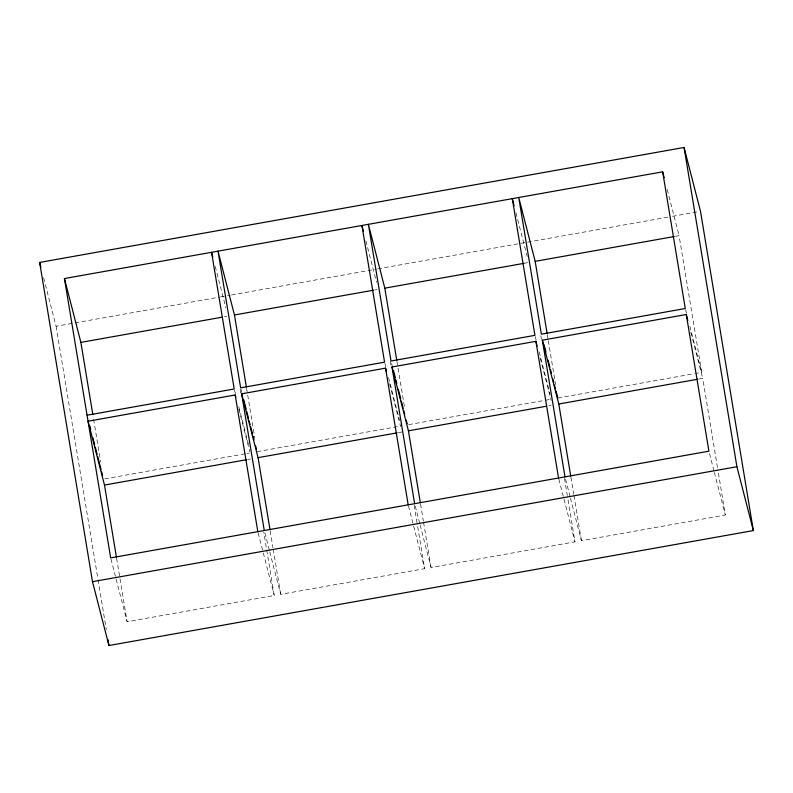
<?xml version="1.0" encoding="UTF-8"?>
<svg xmlns="http://www.w3.org/2000/svg" width="793" height="793" viewBox="0 0 793 793"><rect width="100%" height="100%" fill="white"/><g stroke="black" fill="none" stroke-linecap="round" stroke-linejoin="round"><path stroke-width="0.59" stroke-dasharray="3.96 2.97" d="M43.605 277.798L56.085 326.27L219.324 297.147M220.543 296.929L230.287 295.194M231.506 294.976L376.467 269.114M377.686 268.896L526.294 242.38M527.514 242.162L667.607 217.173M672.474 216.301L699.277 211.523M224.36 316.794L226.798 316.357M374.712 289.97L377.151 289.534M523.856 263.365L528.733 262.493M675.438 236.314L679.095 235.67L701.726 372.353L695.63 373.444M104.716 478.863L245.771 453.695M246.99 453.477L249.428 453.041M257.081 451.673L401 426M408.663 424.632L544.048 400.485M545.267 400.267L550.144 399.394M557.806 398.027L694.41 373.662M247.981 459.464L250.41 459.028M398.334 432.641L401.992 431.987M548.697 405.818L551.135 405.382M699.059 378.995L702.717 378.34L717.665 468.653M116.165 579.187L127.118 621.752L274.259 595.503L263.752 532.034M269.749 551.789L280.702 594.354L424.622 568.67L417.544 525.957M420.102 524.966L431.065 567.52L574.984 541.847L567.51 496.696M570.464 498.143L581.428 540.697L725.347 515.024L717.873 469.872M667.22 189.557L679.095 235.67M685.588 309.696L686.5 313.245M689.851 326.25L701.726 372.353M690.842 332.237L702.717 378.34M709.517 453.546L714.077 471.28M714.384 472.469L725.347 515.024M515.946 212.841L527.216 256.575M535.225 336.519L536.147 340.068M539.19 351.884L550.144 394.448M540.182 357.871L551.135 400.435M565.597 479.23L570.167 496.963M558.847 479.19L563.724 498.113M564.021 499.293L574.984 541.847M365.89 240.844L376.546 282.219M391.613 363.372L392.228 365.742M384.873 363.343L385.785 366.891M388.52 377.527L399.484 420.092M389.512 383.515L400.475 426.079M415.235 506.053L419.804 523.786M408.484 506.013L424.622 568.67M215.23 266.488L225.876 307.862M240.953 389.016L241.865 392.565M234.51 390.166L235.422 393.715M238.772 406.72L248.814 445.735M238.842 409.158L249.805 451.723M264.872 532.876L269.442 550.61M258.121 532.837L274.259 595.503M110.99 559.095L115.857 578.008M547.299 334.567L548.112 339.444M548.31 340.673L555.586 384.605M570.92 477.237L573.745 494.326M573.954 495.546L581.428 540.697M540.856 335.717L541.46 339.374M564.477 478.387L567.302 495.476M396.936 361.39L404.817 408.99M420.558 504.061L423.383 521.15M423.591 522.369L431.065 567.52M390.295 361.321L391.098 366.197M414.115 505.21L417.346 524.738M246.573 388.213L254.86 438.251M270.195 530.884L273.03 547.973M273.228 549.192L280.702 594.354M240.13 389.363L240.735 393.021M93.604 419.279L100.671 461.992M116.611 558.282L127.118 621.752M56.085 326.27L97.846 578.513M98.045 579.733L106.321 629.692"/><path stroke-width="1.19" d="M39.65 262.424L684.062 147.468L700.497 211.305L753.35 530.576L108.938 645.532L92.503 581.695L39.65 262.424L40.869 267.152M564.993 476.861L542.362 340.177L686.282 314.504L708.902 451.187L110.683 557.905L64.431 278.551L662.661 171.823L664.177 177.741M64.431 278.551L80.876 342.388L221.931 317.22M363.462 231.387L361.935 225.48L384.565 362.163L240.646 387.836L218.016 251.153L234.45 314.99L373.493 290.188M514.122 205.744L512.298 198.647L534.928 335.34L391.008 361.013L368.378 224.33L384.813 288.166L523.856 263.365M662.661 171.823L685.291 308.517L541.371 334.19L518.741 197.497L535.176 261.343L674.219 236.532M87.061 415.235L234.203 388.986L211.572 252.303L212.792 257.031M235.799 397.333L235.194 394.973L88.053 421.222L104.488 485.058L116.412 557.063M264.267 530.507L241.637 393.824L385.557 368.15L386.469 371.699M414.63 503.684L392 367L535.919 341.327L537.139 346.055M104.488 485.058L246.762 459.682M241.637 393.824L258.072 457.66L397.115 432.859M392 367L408.435 430.837L546.258 406.254M542.362 340.177L558.797 404.014L697.84 379.213M92.503 581.695L736.915 466.73L753.35 530.576M686.282 314.504L687.799 320.412M544.107 344.826L545.931 351.923M548.062 360.2L549.896 367.288M550.501 369.657L551.413 373.206M552.939 379.113L553.851 382.662M554.456 385.021L555.368 388.57M555.982 390.939L557.806 398.027M393.447 370.47L395.271 377.567M395.876 379.926L396.787 383.475M398.314 389.383L400.752 398.839M401.357 401.208L403.181 408.296M403.796 410.665L404.708 414.214M406.224 420.121L407.136 423.67M243.689 399.662L246.127 409.119M246.732 411.478L248.556 418.575M249.171 420.934L250.082 424.483M250.687 426.852L252.521 433.94M253.126 436.309L254.038 439.857M255.564 445.765L256.476 449.314M89.797 425.871L90.719 429.419M92.85 437.696L94.674 444.794M95.279 447.153L97.103 454.25M97.717 456.609L101.068 469.615M101.673 471.984L102.584 475.532M684.062 147.468L736.915 466.73M535.176 261.343L547.101 333.347M558.797 404.014L570.722 476.018M535.919 341.327L558.55 478.01M384.813 288.166L396.738 360.171M408.435 430.837L420.359 502.841M385.557 368.15L408.187 504.834M234.45 314.99L246.375 386.994M258.072 457.66L269.997 529.665M235.194 394.973L257.824 531.657M80.876 342.388L92.791 414.392M107.937 639.445L108.938 645.532"/></g></svg>
